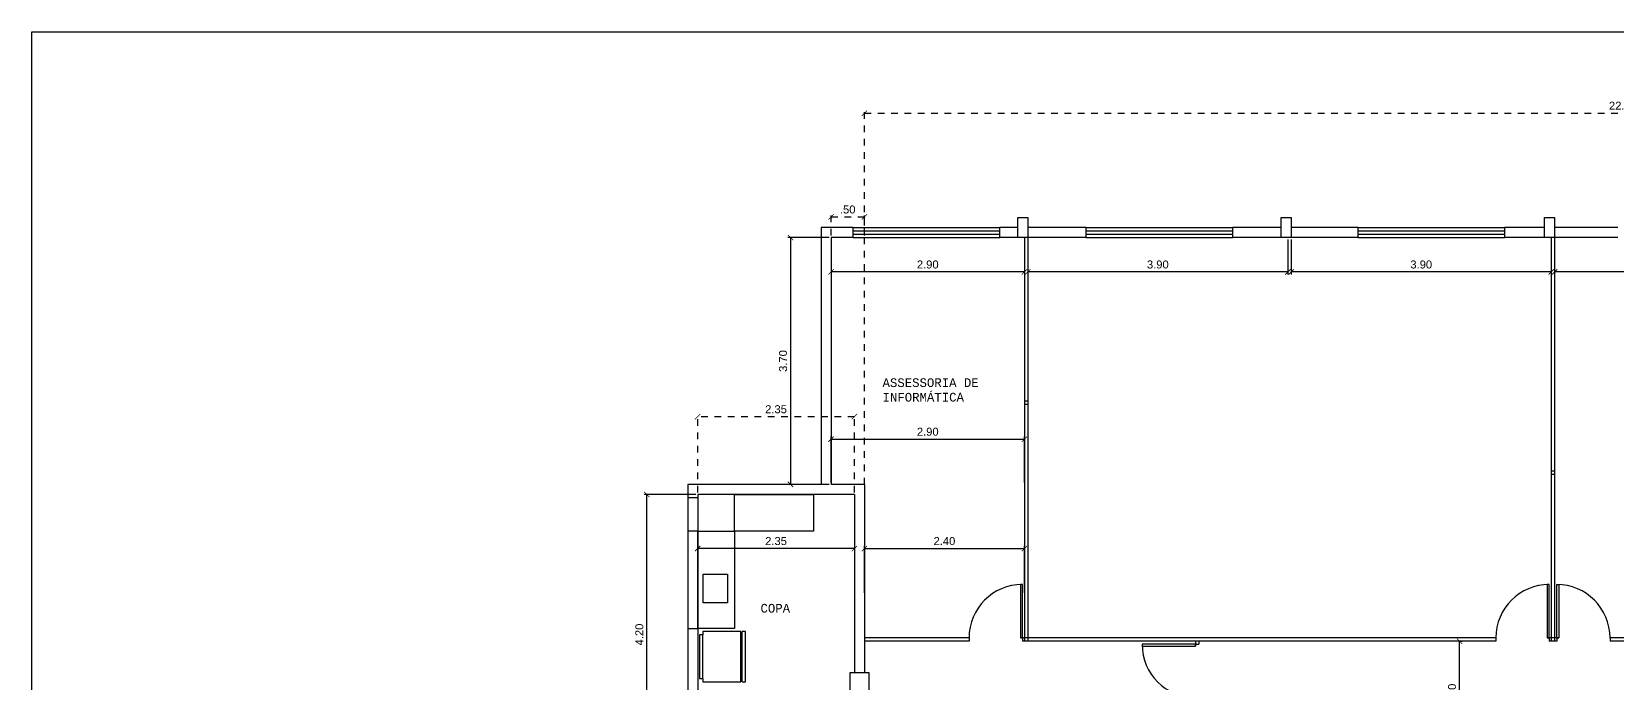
# Model space of a CAD drawing. Header units: millimetres. Extents: x 1209.1 to 1255.1, y 952.5 to 977.9.
# Drawn here: x 1209.09 to 1232.86, y 968.14 to 977.9 of the extents above; entities that cross this region are included whole.
import ezdxf

# ---------------------------------------------------------------- set-up
doc = ezdxf.new("R2010")
doc.units = ezdxf.units.MM
doc.header["$LTSCALE"] = 0.05
doc.linetypes.add('HIDDEN', pattern=[9.525, 6.35, -3.175])
for name, color, linetype in [('01', 1, 'Continuous'), ('02', 2, 'Continuous'), ('TEXTO 2', 2, 'Continuous')]:
    doc.layers.add(name, color=color, linetype=linetype)
doc.styles.get("Standard").update_dxf_attribs({"font": 'arial.ttf'})
doc.dimstyles.new('1_50', dxfattribs={"dimtxt": 0.12, "dimasz": 0.08, "dimexe": 0.04, "dimexo": 0.03, "dimgap": 0.05, "dimtad": 1, "dimzin": 4, "dimdsep": 46, "dimtxsty": 'Standard', "dimblk": 'ARCHTICK', "dimcen": 0.1, "dimclrd": 1, "dimclre": 1, "dimclrt": 2, "dimadec": 0, "dimazin": 0, "dimtfac": 1, "dimtix": 1, "dimtmove": 0, "dimatfit": 3, "dimldrblk": 'ARCHTICK', "dimfxl": 0.04, "dimtolj": 1, "dimtzin": 0, "dimarcsym": 0})

# ---------------------------------------------------------------- blocks, each defined once
blk = doc.blocks.new('twinsystem480pl')
for p, q in [((6.792, 7.166), (6.792, 6.596)), ((6.842, 7.166), (6.792, 7.166)), ((7.492, 7.216), (6.842, 7.216)), ((6.842, 7.216), (6.842, 7.166)), ((6.842, 7.166), (7.492, 7.166)), ((7.492, 7.166), (7.492, 7.216)), ((7.542, 7.166), (7.492, 7.166)), ((7.542, 6.596), (7.542, 7.166)), ((6.792, 6.596), (7.542, 6.596)), ((6.792, 6.576), (7.542, 6.576)), ((6.792, 6.576), (6.792, 6.526)), ((6.792, 6.526), (7.542, 6.526)), ((6.812, 6.596), (6.812, 6.576)), ((7.522, 6.576), (7.522, 6.596)), ((7.542, 6.526), (7.542, 6.576))]:
    blk.add_line(p, q)
blk = doc.blocks.new('_ArchTick')
at = {"color": 0, "linetype": 'ByBlock', "const_width": 0.15}
blk.add_lwpolyline([(-0.5, -0.5), (0.5, 0.5)], dxfattribs=at)
blk = doc.blocks.new('*D11')
at = {"layer": '01', "color": 1, "linetype": 'Continuous', "lineweight": -2, "ltscale": 0.5, "transparency": 16777216}
for p, q in [((1231.923, 974.788), (1231.923, 974.263)), ((1235.823, 974.788), (1235.823, 974.263)), ((1235.823, 974.303), (1231.923, 974.303))]:
    blk.add_line(p, q, dxfattribs=at)
at = {"layer": 'DEFPOINTS', "color": 0, "linetype": 'Continuous', "ltscale": 0.5, "transparency": 16777216}
for p in [(1231.923, 974.818), (1235.823, 974.818), (1231.923, 974.303)]:
    blk.add_point(p, dxfattribs=at)
at = {"layer": '01', "color": 1, "linetype": 'Continuous', "lineweight": -2, "ltscale": 0.5, "transparency": 16777216, "xscale": 0.08, "yscale": 0.08, "zscale": 0.08, "rotation": 180}
blk.add_blockref('_ArchTick', (1231.923, 974.303), dxfattribs=at)
at = {"layer": '01', "color": 1, "linetype": 'Continuous', "lineweight": -2, "ltscale": 0.5, "transparency": 16777216, "xscale": 0.08, "yscale": 0.08, "zscale": 0.08}
blk.add_blockref('_ArchTick', (1235.823, 974.303), dxfattribs=at)
at = {"layer": '01', "color": 2, "linetype": 'Continuous', "ltscale": 0.5, "transparency": 16777216, "insert": (1233.873, 974.414), "char_height": 0.12, "attachment_point": 5}
blk.add_mtext('\\A1;3.90', dxfattribs=at)
blk = doc.blocks.new('*D12')
at = {"layer": '01', "color": 1, "linetype": 'Continuous', "lineweight": -2, "ltscale": 0.5, "transparency": 16777216}
for p, q in [((1227.973, 974.788), (1227.973, 974.263)), ((1231.873, 974.788), (1231.873, 974.263)), ((1231.873, 974.303), (1227.973, 974.303))]:
    blk.add_line(p, q, dxfattribs=at)
at = {"layer": 'DEFPOINTS', "color": 0, "linetype": 'Continuous', "ltscale": 0.5, "transparency": 16777216}
for p in [(1227.973, 974.818), (1231.873, 974.818), (1227.973, 974.303)]:
    blk.add_point(p, dxfattribs=at)
at = {"layer": '01', "color": 1, "linetype": 'Continuous', "lineweight": -2, "ltscale": 0.5, "transparency": 16777216, "xscale": 0.08, "yscale": 0.08, "zscale": 0.08, "rotation": 180}
blk.add_blockref('_ArchTick', (1227.973, 974.303), dxfattribs=at)
at = {"layer": '01', "color": 1, "linetype": 'Continuous', "lineweight": -2, "ltscale": 0.5, "transparency": 16777216, "xscale": 0.08, "yscale": 0.08, "zscale": 0.08}
blk.add_blockref('_ArchTick', (1231.873, 974.303), dxfattribs=at)
at = {"layer": '01', "color": 2, "linetype": 'Continuous', "ltscale": 0.5, "transparency": 16777216, "insert": (1229.923, 974.414), "char_height": 0.12, "attachment_point": 5}
blk.add_mtext('\\A1;3.90', dxfattribs=at)
blk = doc.blocks.new('*D13')
at = {"layer": '01', "color": 1, "linetype": 'Continuous', "lineweight": -2, "ltscale": 0.5, "transparency": 16777216}
for p, q in [((1224.023, 974.788), (1224.023, 974.263)), ((1227.923, 974.788), (1227.923, 974.263)), ((1227.923, 974.303), (1224.023, 974.303))]:
    blk.add_line(p, q, dxfattribs=at)
at = {"layer": 'DEFPOINTS', "color": 0, "linetype": 'Continuous', "ltscale": 0.5, "transparency": 16777216}
for p in [(1224.023, 974.818), (1227.923, 974.818), (1224.023, 974.303)]:
    blk.add_point(p, dxfattribs=at)
at = {"layer": '01', "color": 1, "linetype": 'Continuous', "lineweight": -2, "ltscale": 0.5, "transparency": 16777216, "xscale": 0.08, "yscale": 0.08, "zscale": 0.08, "rotation": 180}
blk.add_blockref('_ArchTick', (1224.023, 974.303), dxfattribs=at)
at = {"layer": '01', "color": 1, "linetype": 'Continuous', "lineweight": -2, "ltscale": 0.5, "transparency": 16777216, "xscale": 0.08, "yscale": 0.08, "zscale": 0.08}
blk.add_blockref('_ArchTick', (1227.923, 974.303), dxfattribs=at)
at = {"layer": '01', "color": 2, "linetype": 'Continuous', "ltscale": 0.5, "transparency": 16777216, "insert": (1225.973, 974.414), "char_height": 0.12, "attachment_point": 5}
blk.add_mtext('\\A1;3.90', dxfattribs=at)
blk = doc.blocks.new('*D14')
at = {"layer": '01', "color": 1, "linetype": 'Continuous', "lineweight": -2, "ltscale": 0.5, "transparency": 16777216}
for p, q in [((1221.073, 974.788), (1221.073, 974.263)), ((1223.973, 974.788), (1223.973, 974.263)), ((1223.973, 974.303), (1221.073, 974.303))]:
    blk.add_line(p, q, dxfattribs=at)
at = {"layer": 'DEFPOINTS', "color": 0, "linetype": 'Continuous', "ltscale": 0.5, "transparency": 16777216}
for p in [(1221.073, 974.818), (1223.973, 974.818), (1221.073, 974.303)]:
    blk.add_point(p, dxfattribs=at)
at = {"layer": '01', "color": 1, "linetype": 'Continuous', "lineweight": -2, "ltscale": 0.5, "transparency": 16777216, "xscale": 0.08, "yscale": 0.08, "zscale": 0.08, "rotation": 180}
blk.add_blockref('_ArchTick', (1221.073, 974.303), dxfattribs=at)
at = {"layer": '01', "color": 1, "linetype": 'Continuous', "lineweight": -2, "ltscale": 0.5, "transparency": 16777216, "xscale": 0.08, "yscale": 0.08, "zscale": 0.08}
blk.add_blockref('_ArchTick', (1223.973, 974.303), dxfattribs=at)
at = {"layer": '01', "color": 2, "linetype": 'Continuous', "ltscale": 0.5, "transparency": 16777216, "insert": (1222.523, 974.414), "char_height": 0.12, "attachment_point": 5}
blk.add_mtext('\\A1;2.90', dxfattribs=at)
blk = doc.blocks.new('*D16')
at = {"layer": '01', "color": 1, "linetype": 'Continuous', "lineweight": -2, "ltscale": 0.5, "transparency": 16777216}
for p, q in [((1221.043, 974.818), (1220.426, 974.818)), ((1220.466, 974.818), (1220.466, 971.118)), ((1221.043, 971.118), (1220.426, 971.118))]:
    blk.add_line(p, q, dxfattribs=at)
at = {"layer": 'DEFPOINTS', "color": 0, "linetype": 'Continuous', "ltscale": 0.5, "transparency": 16777216}
for p in [(1221.073, 974.818), (1220.466, 971.118), (1221.073, 971.118)]:
    blk.add_point(p, dxfattribs=at)
at = {"layer": '01', "color": 1, "linetype": 'Continuous', "lineweight": -2, "ltscale": 0.5, "transparency": 16777216, "xscale": 0.08, "yscale": 0.08, "zscale": 0.08}
for p, rotation in [((1220.466, 974.818), 90), ((1220.466, 971.118), 270)]:
    blk.add_blockref('_ArchTick', p, dxfattribs=dict(at, rotation=rotation))
at = {"layer": '01', "color": 2, "linetype": 'Continuous', "ltscale": 0.5, "transparency": 16777216, "insert": (1220.354, 972.968), "char_height": 0.12, "attachment_point": 5, "rotation": 90}
blk.add_mtext('\\A1;3.70', dxfattribs=at)
blk = doc.blocks.new('*D17')
at = {"layer": '01', "color": 1, "linetype": 'Continuous', "lineweight": -2, "ltscale": 0.5, "transparency": 16777216}
for p, q in [((1221.073, 971.148), (1221.073, 971.836)), ((1221.073, 971.796), (1223.973, 971.796)), ((1223.973, 971.148), (1223.973, 971.836))]:
    blk.add_line(p, q, dxfattribs=at)
at = {"layer": 'DEFPOINTS', "color": 0, "linetype": 'Continuous', "ltscale": 0.5, "transparency": 16777216}
for p in [(1223.973, 971.796), (1221.073, 971.118), (1223.973, 971.118)]:
    blk.add_point(p, dxfattribs=at)
at = {"layer": '01', "color": 1, "linetype": 'Continuous', "lineweight": -2, "ltscale": 0.5, "transparency": 16777216, "xscale": 0.08, "yscale": 0.08, "zscale": 0.08, "rotation": 180}
blk.add_blockref('_ArchTick', (1221.073, 971.796), dxfattribs=at)
at = {"layer": '01', "color": 1, "linetype": 'Continuous', "lineweight": -2, "ltscale": 0.5, "transparency": 16777216, "xscale": 0.08, "yscale": 0.08, "zscale": 0.08}
blk.add_blockref('_ArchTick', (1223.973, 971.796), dxfattribs=at)
at = {"layer": '01', "color": 2, "linetype": 'Continuous', "ltscale": 0.5, "transparency": 16777216, "insert": (1222.523, 971.907), "char_height": 0.12, "attachment_point": 5}
blk.add_mtext('\\A1;2.90', dxfattribs=at)
blk = doc.blocks.new('*D18')
at = {"layer": '01', "color": 1, "linetype": 'Continuous', "lineweight": -2, "ltscale": 0.5, "transparency": 16777216}
for p, q in [((1221.573, 969.493), (1221.573, 970.197)), ((1221.573, 970.157), (1223.973, 970.157)), ((1223.973, 969.493), (1223.973, 970.197))]:
    blk.add_line(p, q, dxfattribs=at)
at = {"layer": 'DEFPOINTS', "color": 0, "linetype": 'Continuous', "ltscale": 0.5, "transparency": 16777216}
for p in [(1223.973, 970.157), (1221.573, 969.463), (1223.973, 969.463)]:
    blk.add_point(p, dxfattribs=at)
at = {"layer": '01', "color": 1, "linetype": 'Continuous', "lineweight": -2, "ltscale": 0.5, "transparency": 16777216, "xscale": 0.08, "yscale": 0.08, "zscale": 0.08, "rotation": 180}
blk.add_blockref('_ArchTick', (1221.573, 970.157), dxfattribs=at)
at = {"layer": '01', "color": 1, "linetype": 'Continuous', "lineweight": -2, "ltscale": 0.5, "transparency": 16777216, "xscale": 0.08, "yscale": 0.08, "zscale": 0.08}
blk.add_blockref('_ArchTick', (1223.973, 970.157), dxfattribs=at)
at = {"layer": '01', "color": 2, "linetype": 'Continuous', "ltscale": 0.5, "transparency": 16777216, "insert": (1222.773, 970.268), "char_height": 0.12, "attachment_point": 5}
blk.add_mtext('\\A1;2.40', dxfattribs=at)
blk = doc.blocks.new('*D19')
at = {"layer": '01', "color": 1, "linetype": 'Continuous', "lineweight": -2, "ltscale": 0.5, "transparency": 16777216}
for p, q in [((1219.073, 970.938), (1219.073, 970.117)), ((1221.423, 970.938), (1221.423, 970.117)), ((1221.423, 970.157), (1219.073, 970.157))]:
    blk.add_line(p, q, dxfattribs=at)
at = {"layer": 'DEFPOINTS', "color": 0, "linetype": 'Continuous', "ltscale": 0.5, "transparency": 16777216}
for p in [(1219.073, 970.968), (1221.423, 970.968), (1219.073, 970.157)]:
    blk.add_point(p, dxfattribs=at)
at = {"layer": '01', "color": 1, "linetype": 'Continuous', "lineweight": -2, "ltscale": 0.5, "transparency": 16777216, "xscale": 0.08, "yscale": 0.08, "zscale": 0.08, "rotation": 180}
blk.add_blockref('_ArchTick', (1219.073, 970.157), dxfattribs=at)
at = {"layer": '01', "color": 1, "linetype": 'Continuous', "lineweight": -2, "ltscale": 0.5, "transparency": 16777216, "xscale": 0.08, "yscale": 0.08, "zscale": 0.08}
blk.add_blockref('_ArchTick', (1221.423, 970.157), dxfattribs=at)
at = {"layer": '01', "color": 2, "linetype": 'Continuous', "ltscale": 0.5, "transparency": 16777216, "insert": (1220.248, 970.268), "char_height": 0.12, "attachment_point": 5}
blk.add_mtext('\\A1;2.35', dxfattribs=at)
blk = doc.blocks.new('*D20')
at = {"layer": '01', "color": 1, "linetype": 'Continuous', "lineweight": -2, "ltscale": 0.5, "transparency": 16777216}
for p, q in [((1219.043, 970.968), (1218.27, 970.968)), ((1218.31, 966.768), (1218.31, 970.968)), ((1219.043, 966.768), (1218.27, 966.768))]:
    blk.add_line(p, q, dxfattribs=at)
at = {"layer": 'DEFPOINTS', "color": 0, "linetype": 'Continuous', "ltscale": 0.5, "transparency": 16777216}
for p in [(1218.31, 970.968), (1219.073, 970.968), (1219.073, 966.768)]:
    blk.add_point(p, dxfattribs=at)
at = {"layer": '01', "color": 1, "linetype": 'Continuous', "lineweight": -2, "ltscale": 0.5, "transparency": 16777216, "xscale": 0.08, "yscale": 0.08, "zscale": 0.08}
for p, rotation in [((1218.31, 970.968), 90), ((1218.31, 966.768), 270)]:
    blk.add_blockref('_ArchTick', p, dxfattribs=dict(at, rotation=rotation))
at = {"layer": '01', "color": 2, "linetype": 'Continuous', "ltscale": 0.5, "transparency": 16777216, "insert": (1218.199, 968.868), "char_height": 0.12, "attachment_point": 5, "rotation": 90}
blk.add_mtext('\\A1;4.20', dxfattribs=at)
blk = doc.blocks.new('*D35')
at = {"color": 1, "lineweight": -2, "transparency": 16777216}
for p, q in [((1230.497, 967.168), (1230.497, 968.768)), ((1230.519, 968.768), (1230.537, 968.768)), ((1230.519, 967.168), (1230.537, 967.168))]:
    blk.add_line(p, q, dxfattribs=at)
at = {"layer": 'DEFPOINTS', "color": 0, "transparency": 16777216}
for p in [(1230.489, 968.768), (1230.497, 968.768), (1230.489, 967.168)]:
    blk.add_point(p, dxfattribs=at)
at = {"color": 1, "lineweight": -2, "transparency": 16777216, "xscale": 0.08, "yscale": 0.08, "zscale": 0.08}
for p, rotation in [((1230.497, 968.768), 90), ((1230.497, 967.168), 270)]:
    blk.add_blockref('_ArchTick', p, dxfattribs=dict(at, rotation=rotation))
at = {"color": 2, "transparency": 16777216, "insert": (1230.386, 967.968), "char_height": 0.12, "attachment_point": 5, "rotation": 90}
blk.add_mtext('\\A1;1.60', dxfattribs=at)
blk = doc.blocks.new('*D77')
at = {"color": 1, "linetype": 'HIDDEN', "lineweight": -2, "ltscale": 0.05, "transparency": 16777216}
for p, q in [((1221.573, 974.998), (1221.573, 976.722)), ((1221.573, 976.682), (1244.323, 976.682)), ((1244.323, 974.848), (1244.323, 976.722))]:
    blk.add_line(p, q, dxfattribs=at)
at = {"layer": 'DEFPOINTS', "color": 0, "linetype": 'HIDDEN', "ltscale": 0.05, "transparency": 16777216}
for p in [(1244.323, 976.682), (1221.573, 974.968), (1244.323, 974.818)]:
    blk.add_point(p, dxfattribs=at)
at = {"color": 1, "linetype": 'HIDDEN', "lineweight": -2, "ltscale": 0.05, "transparency": 16777216, "xscale": 0.08, "yscale": 0.08, "zscale": 0.08, "rotation": 180}
blk.add_blockref('_ArchTick', (1221.573, 976.682), dxfattribs=at)
at = {"color": 1, "linetype": 'HIDDEN', "lineweight": -2, "ltscale": 0.05, "transparency": 16777216, "xscale": 0.08, "yscale": 0.08, "zscale": 0.08}
blk.add_blockref('_ArchTick', (1244.323, 976.682), dxfattribs=at)
at = {"color": 2, "linetype": 'HIDDEN', "ltscale": 0.05, "transparency": 16777216, "insert": (1232.948, 976.794), "char_height": 0.12, "attachment_point": 5}
blk.add_mtext('\\A1;22.75', dxfattribs=at)
blk = doc.blocks.new('*D81')
at = {"color": 1, "linetype": 'HIDDEN', "lineweight": -2, "ltscale": 0.05, "transparency": 16777216}
for p, q in [((1219.073, 970.998), (1219.073, 972.173)), ((1221.423, 972.133), (1219.073, 972.133)), ((1221.423, 970.998), (1221.423, 972.173))]:
    blk.add_line(p, q, dxfattribs=at)
at = {"layer": 'DEFPOINTS', "color": 0, "linetype": 'HIDDEN', "ltscale": 0.05, "transparency": 16777216}
for p in [(1219.073, 972.133), (1219.073, 970.968), (1221.423, 970.968)]:
    blk.add_point(p, dxfattribs=at)
at = {"color": 1, "linetype": 'HIDDEN', "lineweight": -2, "ltscale": 0.05, "transparency": 16777216, "xscale": 0.08, "yscale": 0.08, "zscale": 0.08, "rotation": 180}
blk.add_blockref('_ArchTick', (1219.073, 972.133), dxfattribs=at)
at = {"color": 1, "linetype": 'HIDDEN', "lineweight": -2, "ltscale": 0.05, "transparency": 16777216, "xscale": 0.08, "yscale": 0.08, "zscale": 0.08}
blk.add_blockref('_ArchTick', (1221.423, 972.133), dxfattribs=at)
at = {"color": 2, "linetype": 'HIDDEN', "ltscale": 0.05, "transparency": 16777216, "insert": (1220.248, 972.244), "char_height": 0.12, "attachment_point": 5}
blk.add_mtext('\\A1;2.35', dxfattribs=at)
blk = doc.blocks.new('*D82')
at = {"color": 1, "linetype": 'HIDDEN', "lineweight": -2, "ltscale": 0.05, "transparency": 16777216}
for p, q in [((1221.073, 974.848), (1221.073, 975.166)), ((1221.573, 975.126), (1221.073, 975.126)), ((1221.573, 974.848), (1221.573, 975.166))]:
    blk.add_line(p, q, dxfattribs=at)
at = {"layer": 'DEFPOINTS', "color": 0, "linetype": 'HIDDEN', "ltscale": 0.05, "transparency": 16777216}
for p in [(1221.073, 975.126), (1221.073, 974.818), (1221.573, 974.818)]:
    blk.add_point(p, dxfattribs=at)
at = {"color": 1, "linetype": 'HIDDEN', "lineweight": -2, "ltscale": 0.05, "transparency": 16777216, "xscale": 0.08, "yscale": 0.08, "zscale": 0.08, "rotation": 180}
blk.add_blockref('_ArchTick', (1221.073, 975.126), dxfattribs=at)
at = {"color": 1, "linetype": 'HIDDEN', "lineweight": -2, "ltscale": 0.05, "transparency": 16777216, "xscale": 0.08, "yscale": 0.08, "zscale": 0.08}
blk.add_blockref('_ArchTick', (1221.573, 975.126), dxfattribs=at)
at = {"color": 2, "linetype": 'HIDDEN', "ltscale": 0.05, "transparency": 16777216, "insert": (1221.323, 975.238), "char_height": 0.12, "attachment_point": 5}
blk.add_mtext('\\A1;.50', dxfattribs=at)

msp = doc.modelspace()

# ---------------------------------------------------------------- hatches: boundary and pattern name
h = msp.add_hatch()
h.set_pattern_fill('ANGLE', color=256)
h.set_pattern_definition([(0, (0, 0), (0, 6.985), [5.08, -1.905]), (90, (0, 0), (-6.985, 4e-16), [5.08, -1.905])])
h.paths.add_polyline_path([(1221.573, 971.118), (1221.073, 971.118), (1221.073, 974.818), (1221.405, 974.818), (1221.405, 974.968), (1220.923, 974.968), (1220.923, 971.118), (1218.923, 971.118), (1218.923, 970.418), (1219.073, 970.418), (1219.073, 970.968), (1221.423, 970.968), (1221.423, 968.297), (1221.573, 968.297)])
h.paths.add_polyline_path([(1220.127, 966.768), (1219.073, 966.768), (1219.073, 968.113), (1219.073, 968.951), (1218.923, 968.951), (1218.923, 966.618), (1219.923, 966.618), (1219.923, 964.318), (1220.073, 964.318), (1220.073, 966.618), (1220.127, 966.618)])
h.paths.add_polyline_path([(1221.573, 967.534), (1221.423, 967.534), (1221.423, 966.768), (1220.927, 966.768), (1220.927, 966.618), (1221.573, 966.618)])
h.paths.add_polyline_path([(1224.897, 974.968), (1224.023, 974.968), (1224.023, 974.818), (1224.897, 974.818)])
h.paths.add_polyline_path([(1223.873, 974.968), (1223.605, 974.968), (1223.605, 974.818), (1223.873, 974.818)])
h.paths.add_polyline_path([(1227.823, 974.968), (1227.097, 974.968), (1227.097, 974.818), (1227.823, 974.818)])
h.paths.add_polyline_path([(1228.977, 974.968), (1227.973, 974.968), (1227.973, 974.818), (1228.977, 974.818)])
h.paths.add_polyline_path([(1231.773, 974.968), (1231.177, 974.968), (1231.177, 974.818), (1231.773, 974.818)])
h.paths.add_polyline_path([(1232.87, 974.968), (1231.923, 974.968), (1231.923, 974.818), (1232.87, 974.818)])
h.paths.add_polyline_path([(1235.823, 974.968), (1235.07, 974.968), (1235.07, 974.818), (1235.823, 974.818)])
h.paths.add_polyline_path([(1238.019, 974.968), (1235.973, 974.968), (1235.973, 974.818), (1237.773, 974.818), (1237.773, 973.981), (1237.923, 973.981), (1237.923, 974.818), (1238.019, 974.818)])
h.paths.add_polyline_path([(1235.973, 973.46), (1238.952, 972.493), (1238.998, 972.636), (1237.923, 972.985), (1237.923, 973.181), (1237.773, 973.181), (1237.773, 973.034), (1235.973, 973.618), (1235.973, 974.818), (1235.823, 974.818), (1235.823, 971.068), (1235.973, 971.068)])
h.paths.add_polyline_path([(1235.973, 970.768), (1235.823, 970.768), (1235.823, 964.774), (1235.973, 964.774), (1235.973, 965.018), (1239.823, 965.018), (1239.823, 964.788), (1239.973, 964.788), (1239.973, 965.218), (1239.823, 965.218), (1239.823, 965.168), (1235.973, 965.168)])
h.paths.add_polyline_path([(1239.973, 970.768), (1239.823, 970.768), (1239.823, 966.018), (1239.973, 966.018), (1240.074, 966.018), (1240.074, 966.168), (1239.973, 966.168)])
h.paths.add_polyline_path([(1239.973, 973.947), (1239.823, 973.947), (1239.823, 971.068), (1239.973, 971.068)])

# ---------------------------------------------------------------- linework, layer by layer
at = {"color": 4}
for p, q in [((1220.923, 974.968), (1220.923, 971.118)), ((1221.405, 974.968), (1220.923, 974.968)), ((1221.405, 974.818), (1221.405, 974.968)), ((1221.405, 974.818), (1221.405, 974.968)), ((1221.405, 974.818), (1221.405, 974.968)), ((1221.405, 974.818), (1221.405, 974.968)), ((1223.873, 974.968), (1223.605, 974.968)), ((1223.605, 974.818), (1223.605, 974.968)), ((1223.605, 974.818), (1223.605, 974.968)), ((1223.605, 974.818), (1223.605, 974.968)), ((1223.605, 974.818), (1223.605, 974.968)), ((1224.897, 974.968), (1224.023, 974.968)), ((1224.897, 974.818), (1224.897, 974.968)), ((1224.897, 974.818), (1224.897, 974.968)), ((1224.897, 974.818), (1224.897, 974.968)), ((1224.897, 974.818), (1224.897, 974.968)), ((1227.823, 974.968), (1227.097, 974.968)), ((1227.097, 974.818), (1227.097, 974.968)), ((1227.097, 974.818), (1227.097, 974.968)), ((1227.097, 974.818), (1227.097, 974.968)), ((1227.097, 974.818), (1227.097, 974.968)), ((1228.977, 974.968), (1227.973, 974.968)), ((1228.977, 974.818), (1228.977, 974.968)), ((1228.977, 974.818), (1228.977, 974.968)), ((1228.977, 974.818), (1228.977, 974.968)), ((1228.977, 974.818), (1228.977, 974.968)), ((1231.773, 974.968), (1231.177, 974.968)), ((1231.177, 974.818), (1231.177, 974.968)), ((1231.177, 974.818), (1231.177, 974.968)), ((1231.177, 974.818), (1231.177, 974.968)), ((1231.177, 974.818), (1231.177, 974.968)), ((1232.87, 974.968), (1231.923, 974.968)), ((1221.073, 974.818), (1221.073, 971.118)), ((1221.405, 974.818), (1221.073, 974.818)), ((1224.897, 974.818), (1223.605, 974.818)), ((1228.977, 974.818), (1227.097, 974.818)), ((1232.87, 974.818), (1231.177, 974.818)), ((1218.923, 971.118), (1218.923, 966.618)), ((1220.923, 971.118), (1218.923, 971.118)), ((1221.573, 971.118), (1221.073, 971.118)), ((1221.573, 971.118), (1221.573, 968.297)), ((1219.073, 970.968), (1219.073, 966.768)), ((1221.423, 970.968), (1219.073, 970.968)), ((1221.423, 970.968), (1221.423, 968.297)), ((1221.423, 968.297), (1221.573, 968.297))]:
    msp.add_line(p, q, dxfattribs=at)
at = {"linetype": 'HIDDEN', "ltscale": 0.05}
msp.add_line((1221.573, 971.118), (1221.573, 974.968), dxfattribs=at)
for p, q in [((1219.073, 970.418), (1218.923, 970.418)), ((1219.073, 968.951), (1218.923, 968.951)), ((1223.142, 968.818), (1223.142, 968.768)), ((1223.942, 968.818), (1223.942, 968.768)), ((1226.537, 968.721), (1226.587, 968.721)), ((1231.042, 968.818), (1231.042, 968.768)), ((1231.842, 968.818), (1231.842, 968.768)), ((1231.954, 968.818), (1231.954, 968.768)), ((1232.754, 968.818), (1232.754, 968.768))]:
    msp.add_line(p, q)
for points in [[(1209.087, 977.903), (1255.052, 977.903), (1255.052, 952.501), (1209.087, 952.501)], [(1219.153, 969.772), (1219.522, 969.772), (1219.522, 969.342), (1219.153, 969.342)], [(1221.359, 968.297), (1221.64, 968.297), (1221.64, 967.534), (1221.359, 967.534)]]:
    msp.add_lwpolyline(points, close=True)
at = {"color": 4}
for points in [[(1223.873, 975.118), (1224.023, 975.118), (1224.023, 974.818), (1223.873, 974.818)], [(1227.823, 975.118), (1227.973, 975.118), (1227.973, 974.818), (1227.823, 974.818)], [(1231.773, 975.118), (1231.923, 975.118), (1231.923, 974.818), (1231.773, 974.818)]]:
    msp.add_lwpolyline(points, close=True, dxfattribs=at)
at = {"layer": '01', "color": 3, "linetype": 'Continuous', "ltscale": 0.5}
for p, q in [((1224.023, 975.118), (1224.023, 968.768)), ((1231.923, 975.118), (1231.923, 968.768)), ((1221.405, 974.918), (1223.605, 974.918)), ((1221.405, 974.868), (1223.605, 974.868)), ((1224.897, 974.918), (1227.097, 974.918)), ((1224.897, 974.868), (1227.097, 974.868)), ((1228.977, 974.918), (1231.177, 974.918)), ((1228.977, 974.868), (1231.177, 974.868)), ((1223.973, 974.818), (1223.973, 968.768)), ((1231.873, 974.818), (1231.873, 968.768)), ((1223.142, 968.818), (1221.573, 968.818)), ((1223.142, 968.768), (1221.573, 968.768)), ((1231.042, 968.818), (1223.912, 968.818)), ((1231.042, 968.768), (1223.942, 968.768)), ((1226.537, 968.768), (1226.537, 968.691)), ((1226.587, 968.768), (1226.587, 968.721)), ((1231.984, 968.818), (1231.842, 968.818)), ((1231.954, 968.768), (1231.842, 968.768)), ((1235.823, 968.818), (1232.754, 968.818)), ((1235.823, 968.768), (1232.754, 968.768))]:
    msp.add_line(p, q, dxfattribs=at)
at = {"layer": '01', "color": 5, "linetype": 'Continuous', "ltscale": 0.5}
for p, q in [((1221.405, 974.968), (1223.605, 974.968)), ((1224.897, 974.968), (1227.097, 974.968)), ((1228.977, 974.968), (1231.177, 974.968)), ((1221.405, 974.818), (1223.605, 974.818)), ((1224.897, 974.818), (1227.097, 974.818)), ((1228.977, 974.818), (1231.177, 974.818))]:
    msp.add_line(p, q, dxfattribs=at)
at = {"layer": '01', "linetype": 'Continuous', "ltscale": 0.5}
for p, q in [((1224.023, 972.368), (1223.973, 972.368)), ((1224.023, 972.318), (1223.973, 972.318)), ((1231.923, 971.318), (1231.873, 971.318)), ((1231.923, 971.268), (1231.873, 971.268)), ((1223.942, 968.818), (1223.912, 968.818)), ((1226.537, 968.721), (1226.537, 968.691)), ((1231.842, 968.818), (1231.812, 968.818)), ((1231.954, 968.818), (1231.984, 968.818))]:
    msp.add_line(p, q, dxfattribs=at)
at = {"layer": '01', "color": 5, "linetype": 'Continuous', "ltscale": 0.5}
for points in [[(1219.623, 970.968), (1220.812, 970.968), (1220.812, 970.418), (1219.623, 970.418)], [(1219.073, 970.418), (1219.623, 970.418), (1219.623, 968.96), (1219.073, 968.96)]]:
    msp.add_lwpolyline(points, close=True, dxfattribs=at)
at = {"layer": '01', "color": 3, "linetype": 'Continuous', "ltscale": 0.5}
for points in [[(1223.942, 968.818), (1223.942, 969.618), (1223.912, 969.618), (1223.912, 968.818), (1223.942, 968.818)], [(1231.842, 968.818), (1231.842, 969.618), (1231.812, 969.618), (1231.812, 968.818), (1231.842, 968.818)], [(1231.954, 968.818), (1231.954, 969.618), (1231.984, 969.618), (1231.984, 968.818), (1231.954, 968.818)], [(1226.537, 968.721), (1225.737, 968.721), (1225.737, 968.691), (1226.537, 968.691), (1226.537, 968.721)]]:
    msp.add_lwpolyline(points, dxfattribs=at)
at = {"layer": '01', "linetype": 'Continuous', "ltscale": 0.5}
for centre, start, end in [((1223.942, 968.818), 90, 180), ((1231.842, 968.818), 90, 180), ((1231.954, 968.818), 0, 90), ((1226.537, 968.721), 180, 270)]:
    msp.add_arc(centre, 0.8, start, end, dxfattribs=at)

# ---------------------------------------------------------------- block references
at = {"layer": '02', "ltscale": 0.05, "rotation": 90}
msp.add_blockref('twinsystem480pl', (1226.318, 961.369), dxfattribs=at)

# ---------------------------------------------------------------- texts
at = {"layer": 'TEXTO 2', "color": 3, "char_height": 0.13092, "width": 1.94051, "attachment_point": 1, "rotation": 0.0594}
for s, insert in [('{\\fConsolas|b0|i0|c0|p49;ASSESSORIA DE INFORMÁTICA}', (1221.845, 972.708)), ('{\\fConsolas|b0|i0|c0|p49;COPA}', (1220.015, 969.327))]:
    msp.add_mtext(s, dxfattribs=dict(at, insert=insert))

# ---------------------------------------------------------------- dimensions: what is measured, and where the dimension line sits
at = {"linetype": 'HIDDEN', "ltscale": 0.05}
for base, p1, p2, picture, middle in [((1244.323, 976.682), (1221.573, 974.968), (1244.323, 974.818), '*D77', (1232.948, 976.794)), ((1221.073, 975.126), (1221.573, 974.818), (1221.073, 974.818), '*D82', (1221.323, 975.238)), ((1219.073, 972.133), (1221.423, 970.968), (1219.073, 970.968), '*D81', (1220.248, 972.244))]:
    dim = msp.add_linear_dim(base=base, p1=p1, p2=p2, dimstyle='1_50', dxfattribs=at)
    dim.commit()
    dim.dimension.update_dxf_attribs({"geometry": picture, "text_midpoint": middle})
dim = msp.add_linear_dim(base=(1230.497, 968.768), p1=(1230.489, 967.168), p2=(1230.489, 968.768), angle=90, dimstyle='1_50')
dim.commit()
dim.dimension.update_dxf_attribs({"geometry": '*D35', "text_midpoint": (1230.386, 967.968)})
at = {"layer": '01', "linetype": 'Continuous', "ltscale": 0.5}
for base, p1, p2, picture, middle in [((1220.466, 971.118), (1221.073, 974.818), (1221.073, 971.118), '*D16', (1220.354, 972.968)), ((1218.31, 970.968), (1219.073, 966.768), (1219.073, 970.968), '*D20', (1218.199, 968.868))]:
    dim = msp.add_linear_dim(base=base, p1=p1, p2=p2, angle=90, dimstyle='1_50', dxfattribs=at)
    dim.commit()
    dim.dimension.update_dxf_attribs({"geometry": picture, "text_midpoint": middle})
for base, p1, p2, picture, middle in [((1221.073, 974.303), (1223.973, 974.818), (1221.073, 974.818), '*D14', (1222.523, 974.414)), ((1224.023, 974.303), (1227.923, 974.818), (1224.023, 974.818), '*D13', (1225.973, 974.414)), ((1227.973, 974.303), (1231.873, 974.818), (1227.973, 974.818), '*D12', (1229.923, 974.414)), ((1231.923, 974.303), (1235.823, 974.818), (1231.923, 974.818), '*D11', (1233.873, 974.414)), ((1223.973, 971.796), (1221.073, 971.118), (1223.973, 971.118), '*D17', (1222.523, 971.907)), ((1219.073, 970.157), (1221.423, 970.968), (1219.073, 970.968), '*D19', (1220.248, 970.268)), ((1223.973, 970.157), (1221.573, 969.463), (1223.973, 969.463), '*D18', (1222.773, 970.268))]:
    dim = msp.add_linear_dim(base=base, p1=p1, p2=p2, dimstyle='1_50', dxfattribs=at)
    dim.commit()
    dim.dimension.update_dxf_attribs({"geometry": picture, "text_midpoint": middle})

doc.saveas('drawing.dxf')
